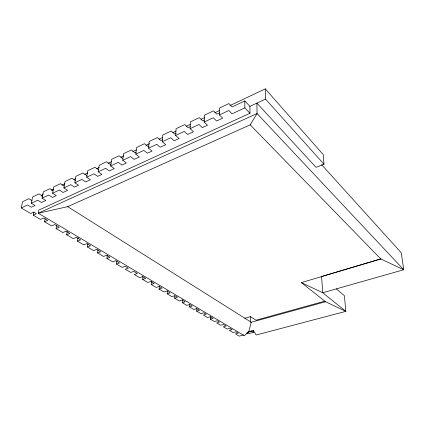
<?xml version="1.0" encoding="UTF-8"?>
<svg xmlns="http://www.w3.org/2000/svg" width="425" height="425" viewBox="0 0 425 425"><rect width="100%" height="100%" fill="white"/><g stroke="black" fill="none" stroke-linecap="round" stroke-linejoin="round"><path stroke-width="0.64" d="M45.135 218.742L44.556 221.802L47.706 220.405L43.637 217.998L40.481 219.412L33.272 215.178L36.433 213.732L33.718 212.128L30.696 213.515L21.25 207.963L27.588 204.983L31.349 207.225L35.025 205.514L31.275 203.251L37.751 200.212L41.496 202.502L45.826 200.488L42.086 198.178L48.716 195.059L52.445 197.407L56.297 195.617L52.572 193.248L59.351 190.065L63.065 192.467L67.591 190.357L63.888 187.935L70.832 184.673L74.529 187.133L78.556 185.258L74.869 182.777L81.972 179.44L85.648 181.958L90.392 179.748L86.727 177.209L94.005 173.788L97.66 176.37L101.883 174.404L98.239 171.801L105.687 168.3L109.321 170.94L114.293 168.624L110.675 165.957L118.315 162.371L121.917 165.081L126.353 163.014L122.756 160.283L130.581 156.607L134.157 159.38L139.384 156.952L135.819 154.148L143.847 150.381L147.39 153.223L152.049 151.056L148.516 148.187L156.745 144.319L160.257 147.236L165.75 144.681L162.254 141.732L170.696 137.769L174.17 140.76L179.068 138.481L175.615 135.458L184.275 131.389L187.707 134.459L193.487 131.771L190.076 128.669L198.969 124.488L202.358 127.643L207.522 125.242L204.149 122.055L213.281 117.767L216.623 121.008L222.695 118.182L219.39 114.925L219.56 108.019L228.9 103.578L232.146 106.909L244.827 100.932L249.921 106.356L249.974 113.262L38.898 210.062L38.277 213.207L244.375 335.702L248.715 331.707L253.374 330.448L256.185 335.006L345.828 311.355L344.409 295.731L336.292 288.894M243.626 334.953L239.206 336.132L235.477 333.944L238.218 333.205L235.907 331.835L233.144 332.584L229.351 330.358L232.124 329.598L229.92 328.291L227.141 329.062L223.258 326.777L226.047 326.002L223.454 324.466L220.66 325.252L216.676 322.91L219.486 322.113L217.175 320.748L214.359 321.55L210.279 319.154L210.354 316.593M204.149 122.055L204.43 115.196L213.493 110.882L216.808 114.139L219.55 112.848M210.279 319.154L213.106 318.336L210.386 316.726L207.549 317.549L203.363 315.09L206.21 314.256L203.782 312.816L200.929 313.661L196.642 311.142L196.743 308.534M196.642 311.142L199.5 310.282L196.637 308.587L193.768 309.453L189.364 306.866L189.486 304.236M189.364 306.866L192.243 305.984L189.688 304.475L186.803 305.362L182.288 302.712L182.442 299.763M190.076 128.669L190.448 121.848L199.282 117.64L202.645 120.817L204.356 120.009M248.694 332.053L251.249 322.262L325.555 301.75L345.828 311.355L322.745 292.745L301.341 282.614L380.795 258.968L403.75 269.737L401.258 252.785L321.481 164.539M182.288 302.712L185.183 301.808L182.171 300.018L179.26 300.932L174.622 298.207L174.765 295.827M174.622 298.207L177.538 297.282L174.845 295.683L171.923 296.623L167.163 293.824L167.365 290.822M175.615 135.458L176.083 128.679L184.689 124.589L188.094 127.675L190.389 126.597M167.163 293.824L170.096 292.873L166.913 290.987L163.97 291.954L159.077 289.074L159.306 286.046M162.254 141.732L162.812 134.996L171.201 131.001L174.648 134.018L176.269 133.253M159.077 289.074L162.031 288.097L159.189 286.413L156.23 287.401L151.204 284.453L151.454 281.387M151.204 284.453L154.174 283.443L150.811 281.456L147.836 282.471L142.662 279.432L142.943 276.346M148.516 148.187L149.164 141.488L157.34 137.599L160.82 140.537L162.462 139.761M135.819 154.148L136.547 147.491L144.521 143.698L148.038 146.561L149.196 146.019M142.662 279.432L145.653 278.402L142.646 276.622L139.65 277.663L134.337 274.545L137.344 273.482L133.79 271.373L130.773 272.452L125.301 269.238L128.329 268.143L125.147 266.257L122.113 267.362L116.487 264.058L116.854 260.876M122.756 160.283L123.563 153.669L131.341 149.972L134.884 152.761L136.042 152.219M116.487 264.058L119.526 262.932L115.759 260.7L112.71 261.837L106.914 258.432L107.312 255.223M110.675 165.957L111.547 159.386L119.143 155.773L122.719 158.498M106.914 258.432L109.969 257.274L106.595 255.276L103.53 256.445L97.559 252.939L97.994 249.698M98.239 171.801L99.184 165.272L106.59 161.744L110.192 164.406L111.292 163.885M97.559 252.939L100.635 251.743L96.634 249.379L93.553 250.585L87.396 246.968L87.869 243.695M86.727 177.209L87.731 170.717L94.972 167.275L98.6 169.873M87.396 246.968L90.488 245.735L86.902 243.615L83.805 244.858L77.462 241.134L78.014 237.564M77.462 241.134L80.569 239.865L76.314 237.347L73.201 238.632L66.651 234.781L67.251 231.179M74.869 182.777L75.942 176.327L83.008 172.964L86.652 175.504M63.888 187.935L65.014 181.528L71.926 178.24L75.592 180.721M66.651 234.781L69.774 233.474L65.955 231.211L62.831 232.539L56.073 228.57L56.61 225.537M52.572 193.248L53.757 186.883L60.504 183.674L64.191 186.092M41.825 196.35L42.187 194.512L43.387 193.943M42.086 198.178L43.323 191.85L49.922 188.711L53.093 190.735M33.272 215.178L33.894 212.086M31.275 203.251L32.566 196.966L39.015 193.901L42.728 196.212M21.25 207.963L22.589 201.716L28.9 198.714L32.093 200.653M381.023 258.809L321.582 276.505L322.745 292.745L403.75 269.737L257.056 113.544L38.277 213.207L67.708 206.662L250.203 124.828L257.056 113.544L256.897 103.116L316.051 167.338L324.02 164.236L323.228 154.604L265.28 88.868L229.893 105.623M51.181 190.251L53.582 189.114M61.976 185.141L64.977 183.717M73.971 179.462L75.767 178.606M84.766 174.346L87.762 172.927M96.757 168.667L99.158 167.53M108.152 163.274L111.754 161.569M120.748 157.308L123.744 155.89M132.743 151.629L136.34 149.924M145.934 145.382L149.536 143.677M159.131 139.134L162.727 137.429M172.922 132.6L175.923 131.182M186.118 126.353L190.315 124.366M201.11 119.255L204.707 117.55M214.901 112.721L219.698 110.452M219.39 114.925L228.799 110.505L232.071 113.815L244.843 107.87L244.827 100.932M249.921 106.356L265.529 99.099L265.28 88.868M56.073 228.57L59.208 227.221L54.682 224.533L51.537 225.903L44.556 221.802M244.742 318.261L250.479 316.652L256.015 320.195L324.695 301.187M247.446 332.387L251.759 331.234L253.523 332.313L253.507 330.453M253.523 332.313L247.966 333.795L246.638 332.993M67.708 206.662L251.249 322.262M301.341 282.614L325.555 301.75M250.203 124.828L380.795 258.968M244.843 107.87L249.974 113.262M265.529 99.099L324.02 164.236M251.754 330.884L251.759 331.234M250.479 316.652L250.516 322.214M248.397 331.994L247.292 332.361L248.397 331.999"/></g></svg>
